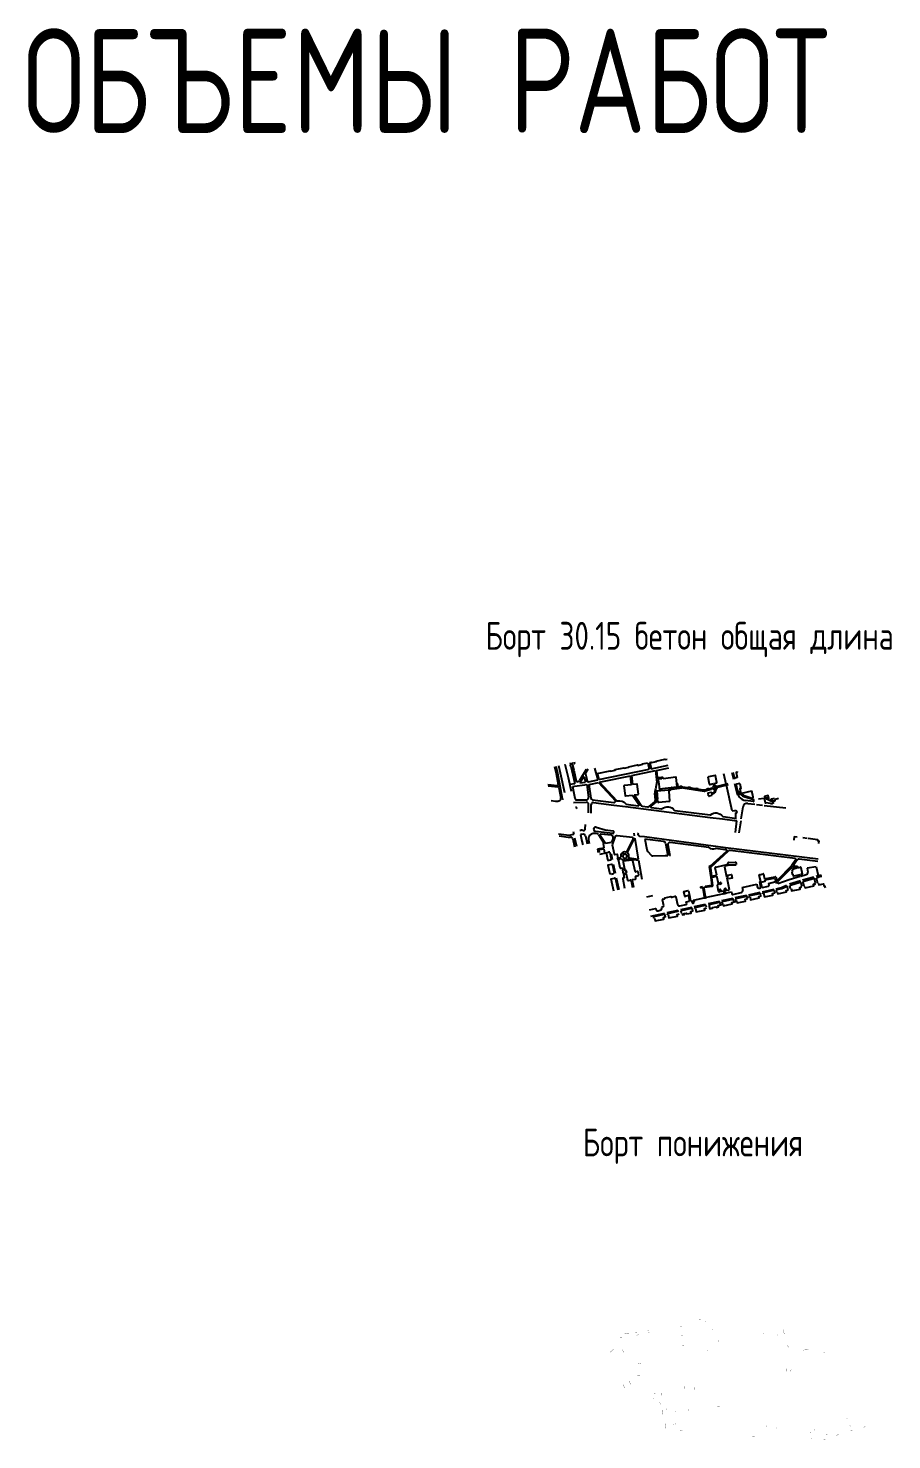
# Model space of a CAD drawing. Extents: x 8646 to 18206, y -17605 to -192.
# Drawn here: x 11982 to 13225, y -2222 to -192 of the extents above; entities that cross this region are included whole.
import ezdxf

# ---------------------------------------------------------------- set-up
doc = ezdxf.new("R2010")
doc.units = 0
doc.linetypes.add('DASHED', pattern=[0.75, 0.5, -0.25])
for name, color, linetype in [('ДВ_ГП_П_БОРТ_БР100_30_15', 140, 'CONTINUOUS'), ('ДВ_ГП_П_БОРТ_ПОНИЖЕННЫЙ', 211, 'DASHED'), ('ОБЪЕМЫ', 7, 'CONTINUOUS')]:
    doc.layers.add(name, color=color, linetype=linetype)
doc.styles.add('GOST-2_304_TYPE-B_SHRINK', font='GOST Common.ttf', dxfattribs={"width": 0.8})

msp = doc.modelspace()

# ---------------------------------------------------------------- linework, layer by layer
at = {"layer": 'ДВ_ГП_П_БОРТ_БР100_30_15', "flags": 128}
for points in [[(12739.838, -1253.447), (12742.02, -1263.658)], [(12741.788, -1253.002), (12743.989, -1263.304)], [(12754.569, -1250.115), (12754.563, -1250.088)], [(12762.329, -1248.316), (12763.034, -1251.407)], [(12763.471, -1253.322), (12764.892, -1259.551)], [(12764.766, -1247.76), (12767.355, -1259.109)], [(12767.872, -1247.051), (12768.372, -1249.314), (12769.265, -1249.117)]]:
    msp.add_lwpolyline(points, dxfattribs=at)
at = {"layer": 'ДВ_ГП_П_БОРТ_БР100_30_15'}
for points in [[(12745.689, -1252.112), (12748.033, -1262.578)], [(12754.574, -1250.114), (12759.524, -1269.48)], [(12785.108, -1257.932), (12775.645, -1274.007)], [(12787.629, -1257.592), (12784.907, -1262.216)], [(12797.294, -1256.288), (12802.127, -1272.753)], [(12801.034, -1263.703), (12820.052, -1259.708), (12820.181, -1260.316), (12827.251, -1258.815), (12827.127, -1258.222), (12839.707, -1255.579), (12839.826, -1256.145), (12846.886, -1254.739), (12846.751, -1254.099), (12859.385, -1251.445), (12859.506, -1252.017), (12866.543, -1250.555), (12866.42, -1249.968), (12874.072, -1248.36)], [(12803.593, -1272.449), (12876.133, -1257.381)], [(12874.072, -1248.36), (12876.133, -1257.381)], [(12876.73, -1247.803), (12879.113, -1247.301), (12879.233, -1247.871), (12886.335, -1246.398), (12886.212, -1245.81), (12898.736, -1243.18), (12898.858, -1243.765), (12901.693, -1243.169)], [(12876.73, -1247.802), (12878.774, -1256.832)], [(12878.774, -1256.832), (12903.409, -1251.715)], [(12886.393, -1259.327), (12904.2, -1255.636)], [(12742.02, -1263.658), (12745.102, -1279.598)], [(12743.989, -1263.304), (12750.998, -1299.549)], [(12748.034, -1262.578), (12754.276, -1291.125)], [(12759.524, -1269.48), (12763.809, -1289.079)], [(12761.601, -1278.981), (12769.107, -1278.028)], [(12764.892, -1259.551), (12769.107, -1278.028)], [(12767.355, -1259.109), (12770.95, -1274.868)], [(12772.051, -1275.637), (12773.438, -1275.461)], [(12780.856, -1269.097), (12776.124, -1277.136)], [(12776.124, -1277.136), (12784.33, -1276.093)], [(12782.689, -1269.368), (12784.33, -1276.093)], [(12784.578, -1264.448), (12787.325, -1275.713)], [(12787.325, -1275.713), (12788.757, -1275.531), (12802.127, -1272.753)], [(12789.398, -1279.331), (12792.141, -1278.913)], [(12789.398, -1279.331), (12791.957, -1299.012)], [(12792.141, -1278.913), (12801.359, -1276.998)], [(12801.034, -1263.703), (12803.6, -1272.447)], [(12801.359, -1276.998), (12803.014, -1276.655)], [(12803.014, -1276.655), (12827.501, -1302.978)], [(12804.731, -1276.298), (12806.468, -1275.937)], [(12804.731, -1276.298), (12829.488, -1302.911)], [(12806.468, -1275.937), (12808.755, -1275.462)], [(12808.755, -1275.462), (12849.225, -1267.055)], [(12850.683, -1279.887), (12849.225, -1267.055)], [(12851.192, -1266.647), (12884.92, -1259.641)], [(12852.669, -1279.65), (12851.192, -1266.647)], [(12858.315, -1278.889), (12852.669, -1279.65)], [(12860.473, -1293.304), (12858.878, -1279.328)], [(12884.92, -1259.641), (12887.019, -1276.537)], [(12886.208, -1282.858), (12886.981, -1278.274)], [(12886.393, -1259.329), (12887.632, -1269.308)], [(12894.868, -1269.418), (12893.788, -1269.552), (12888.748, -1270.177)], [(12889.118, -1273.154), (12889.771, -1278.413)], [(12889.771, -1278.413), (12890.999, -1288.304)], [(12894.362, -1271.496), (12894.034, -1271.537), (12889.987, -1272.039)], [(12896.108, -1271.28), (12895.969, -1270.173)], [(12914.304, -1269.025), (12896.108, -1271.28)], [(12916.452, -1282.297), (12914.862, -1269.46)], [(12916.74, -1278.924), (12916.045, -1279.01)], [(12916.452, -1282.297), (12916.045, -1279.01)], [(12917.697, -1282.582), (12917.297, -1279.359)], [(12962.61, -1278.949), (12960.914, -1269.241)], [(12970.945, -1266.552), (12961.299, -1268.666)], [(12963.212, -1279.351), (12968.365, -1278.201)], [(12968.365, -1278.201), (12968.936, -1280.653)], [(12969.537, -1277.945), (12973.008, -1277.192)], [(12969.537, -1277.945), (12970.062, -1280.196)], [(12973.393, -1276.609), (12971.543, -1266.946)], [(12989.116, -1278.743), (12974.019, -1282.553)], [(12986.925, -1279.296), (12983.586, -1264.355)], [(12994.94, -1262.403), (12997.282, -1271.749)], [(12996.422, -1262.148), (12997.784, -1267.581)], [(12996.422, -1262.148), (12997.784, -1267.581)], [(12998.269, -1269.517), (12998.321, -1269.725)], [(12998.269, -1269.517), (12998.321, -1269.725)], [(12998.933, -1278.333), (13002.189, -1291.325)], [(13002.846, -1269.622), (12999.535, -1270.452)], [(13002.602, -1261.086), (13002.764, -1261.829), (13001.229, -1262.162), (13002.846, -1269.622)], [(13006.331, -1278.164), (13001.755, -1279.311)], [(13006.331, -1278.164), (13007.873, -1285.225), (13006.435, -1285.52), (13007.489, -1290.653)], [(12730.244, -1279.681), (12744.041, -1280.785)], [(12730.687, -1281.723), (12744.989, -1282.867)], [(12745.891, -1283.674), (12748.9, -1299.237)], [(12765.447, -1282.525), (12768.7, -1282.111)], [(12765.447, -1282.525), (12769.115, -1299.297)], [(12768.7, -1282.111), (12783.474, -1280.234)], [(12783.474, -1280.234), (12786.432, -1279.783)], [(12786.432, -1279.783), (12788.806, -1298.044)], [(12839.732, -1281.669), (12841.375, -1295.529)], [(12850.683, -1279.887), (12840.17, -1281.113)], [(12841.93, -1295.967), (12852.188, -1294.772)], [(12852.188, -1294.772), (12861.119, -1308.521)], [(12854.405, -1294.513), (12860.035, -1293.857)], [(12854.405, -1294.513), (12864.152, -1309.519)], [(12885.019, -1302.014), (12884.13, -1292.257)], [(12884.447, -1289.194), (12885.613, -1285.377)], [(12886.4, -1300.643), (12885.624, -1292.121)], [(12885.881, -1289.632), (12885.971, -1289.34)], [(12886.847, -1288.635), (12904.525, -1287.227)], [(12888.441, -1300.997), (12887.312, -1288.598)], [(12890.693, -1285.84), (12916.015, -1282.855)], [(12904.525, -1287.227), (12907.967, -1284.8)], [(12904.642, -1288.98), (12907.748, -1286.79)], [(12905.613, -1303.517), (12904.642, -1288.98)], [(12908.384, -1283.866), (12908.371, -1283.756)], [(12909.065, -1286.27), (12922.944, -1284.347)], [(12918.821, -1283.404), (12919.833, -1283.264)], [(12920.191, -1282.205), (12923.162, -1281.793)], [(12920.259, -1282.7), (12920.191, -1282.205)], [(12923.231, -1282.288), (12923.162, -1281.793)], [(12923.795, -1282.715), (12923.808, -1282.713), (12931.984, -1283.936)], [(12924.655, -1284.356), (12955.181, -1288.921)], [(12932.626, -1283.02), (12932.552, -1283.515)], [(12932.626, -1283.02), (12935.593, -1283.464)], [(12935.593, -1283.464), (12935.519, -1283.959)], [(12935.94, -1284.527), (12942.863, -1285.562)], [(12943.505, -1284.647), (12943.431, -1285.142)], [(12943.505, -1284.647), (12946.472, -1285.091)], [(12946.472, -1285.091), (12946.398, -1285.585)], [(12946.819, -1286.154), (12955.086, -1287.39)], [(12956.337, -1287.313), (12958.626, -1286.673)], [(12956.432, -1288.843), (12965.214, -1286.391)], [(12958.839, -1285.576), (12961.728, -1284.769)], [(12958.973, -1286.057), (12958.839, -1285.576)], [(12961.577, -1295.933), (12960.717, -1292.027)], [(12961.098, -1291.431), (12965.005, -1290.571)], [(12961.863, -1285.25), (12961.728, -1284.769)], [(12966.079, -1295.454), (12962.173, -1296.314)], [(12962.479, -1285.597), (12966.844, -1284.378)], [(12967.41, -1285.777), (12965.214, -1286.391)], [(12965.601, -1290.952), (12965.786, -1291.796)], [(12966.262, -1293.958), (12966.46, -1294.859)], [(12966.907, -1293.304), (12966.643, -1293.363)], [(12989.467, -1280.202), (12974.142, -1284.07)], [(12995.429, -1317.361), (12987.252, -1280.761)], [(13001.028, -1280.524), (13002.724, -1287.29)], [(13003.81, -1288.942), (13006.695, -1291.151)], [(13003.913, -1292.033), (13005.233, -1297.299)], [(13004.702, -1291.514), (13010.143, -1295.679)], [(13009.332, -1291.916), (13009.585, -1293.065)], [(13009.334, -1291.916), (13023.767, -1288.738)], [(13009.954, -1293.646), (13011.054, -1294.488)], [(13012.431, -1296.872), (13026.388, -1301.307)], [(13012.885, -1295.443), (13024.407, -1299.103)], [(13025.689, -1297.946), (13023.767, -1288.738)], [(13041.677, -1299.601), (13033.524, -1300.511)], [(13041.677, -1299.601), (13042.291, -1299.533)], [(13041.677, -1299.601), (13042.026, -1301.358)], [(13047.472, -1300.032), (13042.18, -1297.696)], [(13048.163, -1299.469), (13047.337, -1295.624), (13042.274, -1296.75)], [(13055.594, -1305.256), (13042.806, -1299.612)], [(12735.199, -1302.526), (12741.261, -1303.605)], [(12767.342, -1305.233), (12785.663, -1304.934)], [(12772.094, -1301.655), (12785.88, -1301.43)], [(12788.553, -1320.133), (12788.712, -1307.973)], [(12792.546, -1320.652), (12792.708, -1308.266)], [(12794.546, -1301.601), (12825.302, -1305.583)], [(12796.093, -1305.33), (12825.29, -1309.111), (12842.178, -1311.235), (12893.767, -1317.987), (12912.017, -1320.242), (12963.676, -1326.963), (12981.425, -1329.188), (13002.314, -1331.888)], [(12843.049, -1307.819), (12860.15, -1310.057)], [(12866.278, -1310.859), (12873.474, -1311.801)], [(12883.906, -1304.628), (12875.738, -1311.168)], [(12888.604, -1302.788), (12878.636, -1310.769)], [(12879.131, -1312.542), (12893.783, -1314.459)], [(12888.441, -1300.997), (12888.021, -1301.333)], [(12888.799, -1304.933), (12888.604, -1302.788)], [(12905.156, -1304.048), (12889.339, -1305.386)], [(12912.875, -1316.824), (12963.674, -1323.433)], [(12995.429, -1317.361), (12999.422, -1317.138)], [(13008.597, -1329.109), (13011.125, -1311.825)], [(13025.575, -1303.883), (13014.895, -1302.561)], [(13017.775, -1306.736), (13028.04, -1307.965)], [(13026.677, -1302.686), (13026.388, -1301.307)], [(13030.5, -1308.259), (13039.258, -1309.308)], [(13041.639, -1309.593), (13072.528, -1313.292)], [(13042.026, -1301.358), (13042.816, -1305.327)], [(13050.643, -1306.987), (13043.674, -1306.124)], [(13056.568, -1304.046), (13051.431, -1301.779)], [(13055.934, -1299.925), (13051.532, -1300.832)], [(13062.341, -1299.866), (13057.38, -1300.986)], [(12784.051, -1343.232), (12784.621, -1336.976)], [(12982.308, -1325.773), (13001.744, -1328.285)], [(13001.62, -1320.357), (13000.094, -1320.382)], [(13000.094, -1320.382), (13000.218, -1328.088)], [(13000.333, -1348.63), (13002.314, -1331.888)], [(13005.643, -1349.309), (13008.163, -1332.079)], [(12745.618, -1350.564), (12760.857, -1352.484), (12767.635, -1351.245)], [(12746.288, -1353.653), (12759.34, -1355.505), (12762.973, -1355.385)], [(12766.001, -1357.734), (12768.514, -1369.068)], [(12766.767, -1347.331), (12767.635, -1351.246)], [(12768.705, -1356.073), (12771.445, -1368.429)], [(12777.973, -1345.801), (12776.356, -1345.716)], [(12781.351, -1351.125), (12777.413, -1351.266)], [(12777.413, -1351.266), (12779.315, -1361.247), (12780.42, -1366.471)], [(12780.905, -1345.956), (12779.938, -1345.905)], [(12784.392, -1353.495), (12786.869, -1365.064)], [(12788.764, -1359.586), (12789.8, -1364.424)], [(12796.078, -1343.602), (12796.058, -1343.871)], [(12800.979, -1350.348), (12797.465, -1349.96)], [(12823.8, -1349.849), (12798.72, -1347.08)], [(12799.921, -1340.952), (12812.457, -1344.663), (12824.22, -1346.311)], [(12803.159, -1351.685), (12811.456, -1364.347)], [(12805.48, -1352.491), (12813.078, -1364.085)], [(12821.584, -1352.622), (12806.427, -1350.949)], [(12824.072, -1356.635), (12821.864, -1362.668)], [(12826.626, -1355.477), (12822.682, -1366.25)], [(12825.075, -1347.411), (12824.904, -1348.964)], [(12852.039, -1355.984), (12829.772, -1353.526)], [(12852.819, -1357.435), (12843.175, -1376.212)], [(12854.652, -1357.15), (12844.566, -1376.788)], [(12853.875, -1349.62), (12854.53, -1353.238)], [(12855.256, -1357.368), (12860.339, -1386.794)], [(12869.255, -1355.051), (12862.504, -1354.158)], [(13119.076, -1387.189), (12985.789, -1370.459), (12869.255, -1355.051)], [(12896.821, -1361.721), (12869.851, -1358.155)], [(12869.851, -1358.155), (12872.685, -1372.932)], [(13084.735, -1354.233), (13084.037, -1359.423)], [(13084.735, -1354.233), (13088.802, -1354.77)], [(13097.016, -1355.855), (13103.357, -1356.693)], [(13105.037, -1356.915), (13118.135, -1358.646), (13118.05, -1359.316)], [(13118.911, -1360.434), (13120.686, -1360.669)], [(12801.823, -1372.105), (12810.701, -1370.724)], [(12801.823, -1372.105), (12802.811, -1377.492)], [(12803.411, -1374.112), (12803.986, -1377.246)], [(12803.888, -1377.264), (12803.986, -1377.246)], [(12804.241, -1372.943), (12810.886, -1371.91)], [(12805.091, -1379.707), (12814.016, -1377.819)], [(12809.752, -1364.622), (12811.456, -1364.347)], [(12809.752, -1364.622), (12810.701, -1370.724)], [(12810.886, -1371.91), (12811.9, -1378.267), (12817.644, -1377.041)], [(12813.078, -1364.085), (12821.864, -1362.668)], [(12814.016, -1377.819), (12816.448, -1389)], [(12819.194, -1377.119), (12821.301, -1386.935)], [(12821.206, -1379.345), (12822.978, -1387.598)], [(12822.682, -1366.25), (12825.579, -1379.479)], [(12826.765, -1380.243), (12829.882, -1379.577), (12831.115, -1385.417)], [(12874.039, -1375.726), (12878.922, -1381.374)], [(12899.378, -1364.156), (12902.627, -1381.934)], [(12902.852, -1366.474), (12905.67, -1381.896)], [(12961.763, -1370.308), (12906.196, -1362.961)], [(12963.7, -1397.264), (12987.834, -1375.404)], [(12964.533, -1398.534), (12990.39, -1375.113)], [(12987.287, -1373.67), (12985.406, -1373.434), (12971.422, -1371.585)], [(13086.206, -1386.087), (12992.777, -1374.359)], [(13120.205, -1364.315), (13120.686, -1360.669)], [(12816.448, -1389), (12820.534, -1388.123)], [(12821.933, -1394.642), (12816.729, -1395.759), (12819.337, -1407.899)], [(12823.121, -1395.41), (12825.517, -1406.572)], [(12824.353, -1394.003), (12827.193, -1407.235)], [(12829.441, -1385.798), (12834.293, -1384.694)], [(12829.757, -1387.264), (12835.281, -1386.008)], [(12831.425, -1386.885), (12833.998, -1399.069)], [(12835.128, -1399.851), (12836.952, -1399.571), (12838.674, -1407.411)], [(12838.478, -1391.097), (12841.19, -1403.226)], [(12841.881, -1389.574), (12839.333, -1389.886)], [(12841.881, -1389.574), (12841.86, -1389.455)], [(12843.057, -1389.43), (12843.004, -1389.134)], [(12851.321, -1388.419), (12843.057, -1389.43)], [(12846.164, -1386.489), (12860.607, -1388.341)], [(12847.687, -1385.171), (12860.339, -1386.794)], [(12855.826, -1404.467), (12852.419, -1389.194)], [(12860.607, -1388.341), (12865.322, -1415.582)], [(12881.272, -1382.411), (12899.109, -1381.934), (12902.627, -1381.934)], [(12905.67, -1381.896), (12905.983, -1381.849)], [(12962.447, -1397.427), (12964.51, -1413.533)], [(12963.7, -1397.264), (12962.448, -1397.428)], [(12964.212, -1399.402), (12965.681, -1410.887)], [(12973.279, -1410.041), (12970.993, -1399.69)], [(12971.755, -1398.498), (12984.127, -1395.773)], [(12984.127, -1395.773), (12988.4, -1394.832)], [(12984.546, -1397.909), (12987.376, -1412.367)], [(12985.312, -1396.741), (12989.642, -1395.787)], [(12989.185, -1393.839), (12989.166, -1392.681)], [(12990.139, -1391.665), (13000.104, -1391.404)], [(13000.153, -1395.481), (12990.826, -1395.648)], [(13001.13, -1392.402), (13001.135, -1394.479)], [(13081.859, -1398.662), (13060.913, -1419.388)], [(13080.452, -1397.241), (13060.945, -1416.544)], [(13086.915, -1387.631), (13080.974, -1396.605)], [(13082.343, -1401.142), (13088.472, -1399.679)], [(13083.046, -1398.017), (13087.546, -1398.546)], [(13088.992, -1388.118), (13084.307, -1395.194)], [(13088.413, -1399.357), (13088.472, -1399.679)], [(13089.933, -1399.33), (13093.537, -1398.47)], [(13118.927, -1390.194), (13091.867, -1386.797)], [(13094.141, -1398.848), (13096.216, -1408.207)], [(13116.472, -1398.226), (13103.374, -1400.143)], [(13103.374, -1400.143), (13104.215, -1405.891)], [(13116.472, -1398.226), (13119.212, -1410.488)], [(12819.337, -1407.899), (12821.633, -1407.406)], [(12821.001, -1415.512), (12826.174, -1414.401)], [(12821.002, -1415.512), (12824.692, -1432.341)], [(12821.633, -1407.406), (12821.843, -1408.384)], [(12821.843, -1408.384), (12824.749, -1407.76)], [(12827.362, -1415.169), (12830.749, -1430.945)], [(12828.619, -1413.876), (12832.21, -1430.608)], [(12837.89, -1415.205), (12840.594, -1428.675)], [(12838.932, -1408.583), (12840.057, -1413.702), (12838.642, -1414.035)], [(12838.674, -1407.411), (12843.184, -1406.492)], [(12838.932, -1408.583), (12842.23, -1407.911)], [(12841.793, -1403.604), (12842.453, -1403.447)], [(12842.816, -1408.284), (12844.924, -1417.042)], [(12843.054, -1403.813), (12843.57, -1405.881)], [(12846.103, -1417.787), (12848.893, -1417.197)], [(12850.075, -1417.957), (12852.217, -1427.542)], [(12851.548, -1417.67), (12853.677, -1427.199)], [(12852.317, -1416.473), (12856.054, -1415.684)], [(12856.823, -1414.483), (12856.384, -1412.56)], [(12858.908, -1404.793), (12857.026, -1405.224)], [(12857.154, -1411.359), (12860.243, -1410.713)], [(12861.013, -1409.511), (12860.106, -1405.545)], [(12964.46, -1413.168), (12964.51, -1413.533), (12966.007, -1424.559)], [(12967.562, -1424.856), (12966.067, -1413.847)], [(12966.266, -1411.315), (12973.279, -1410.041)], [(12966.879, -1412.728), (12973.602, -1411.506)], [(12975.951, -1422.143), (12973.602, -1411.506)], [(12977.697, -1422.414), (12977.509, -1421.432)], [(12977.907, -1420.847), (12978.889, -1420.659)], [(12979.474, -1421.057), (12979.661, -1422.039)], [(12987.376, -1412.367), (12988.349, -1412.186)], [(12987.664, -1413.839), (12988.657, -1413.655)], [(12987.664, -1413.839), (12990.92, -1430.476)], [(12988.925, -1409.872), (12994.462, -1408.865), (12995.53, -1414.401), (12990.003, -1415.375)], [(12988.925, -1409.872), (12989.148, -1411.011)], [(12989.821, -1414.446), (12990.003, -1415.375)], [(13036.456, -1419.043), (13034.331, -1409.967)], [(13034.711, -1409.364), (13039.998, -1408.207)], [(13036.917, -1428.309), (13035.12, -1419.838)], [(13036.456, -1419.043), (13035.505, -1419.245)], [(13042.489, -1418.963), (13036.765, -1420.366)], [(13038.378, -1427.97), (13036.765, -1420.366)], [(13040.592, -1408.583), (13042.167, -1415.384)], [(13042.167, -1415.384), (13057.168, -1412.436)], [(13042.505, -1416.846), (13055.656, -1414.262)], [(13042.505, -1416.846), (13042.857, -1418.365)], [(13047.641, -1421.808), (13058.226, -1419.358)], [(13056.8, -1414.936), (13058.226, -1419.358)], [(13058.226, -1419.358), (13058.902, -1421.924)], [(13058.313, -1413.11), (13059.289, -1416.14)], [(13060.665, -1420.406), (13061.251, -1422.225)], [(13061.251, -1422.225), (13077.251, -1416.308), (13093.414, -1411.686)], [(13077.747, -1422.398), (13093.659, -1417.828)], [(13079.369, -1424.221), (13093.312, -1420.216)], [(13082.785, -1408.896), (13082.331, -1408.992), (13081.656, -1405.615), (13082.165, -1405.513)], [(13082.559, -1404.932), (13081.967, -1401.718)], [(13083.77, -1411.294), (13083.379, -1409.29)], [(13092.804, -1409.566), (13084.383, -1411.683)], [(13093.414, -1411.686), (13092.804, -1409.566)], [(13095.85, -1408.8), (13093.968, -1409.273)], [(13094.567, -1411.354), (13093.968, -1409.273)], [(13094.375, -1411.411), (13102.071, -1409.209)], [(13095.615, -1425.926), (13094.566, -1420.97)], [(13096.81, -1416.922), (13112.962, -1412.283)], [(13099.135, -1426.404), (13097.678, -1419.942)], [(13098.377, -1418.761), (13112.609, -1414.674)], [(13100.111, -1426.189), (13100.578, -1428.312), (13112.949, -1425.59), (13112.421, -1423.19), (13114.639, -1422.719), (13114.314, -1421.238)], [(13115.29, -1421.024), (13113.854, -1415.388)], [(13115.29, -1421.024), (13114.314, -1421.238)], [(13116.11, -1411.379), (13119.212, -1410.488)], [(13118.729, -1421.888), (13116.98, -1414.407)], [(13117.678, -1413.218), (13121.674, -1412.07)], [(13119.212, -1410.488), (13124.166, -1409.579)], [(13121.674, -1412.07), (13124.69, -1411.517)], [(12872.852, -1441.301), (12881.18, -1439.462)], [(12898.693, -1442.785), (12898.692, -1442.784), (12907.192, -1440.809), (12907.193, -1440.812)], [(12908.393, -1441.557), (12913.182, -1440.444)], [(12914.385, -1441.203), (12916.768, -1452.048)], [(12927.112, -1440.246), (12925.821, -1434.094)], [(12926.202, -1433.504), (12931.794, -1432.259)], [(12932.403, -1439.447), (12927.723, -1440.628)], [(12932.391, -1432.636), (12933.858, -1439.08)], [(12932.404, -1439.447), (12934.154, -1447.193)], [(12933.858, -1439.08), (12935.617, -1446.862)], [(12949.789, -1426.649), (12952.766, -1426.266)], [(12949.789, -1426.649), (12950.019, -1428.14)], [(12950.019, -1428.14), (12952.024, -1427.876)], [(12953.143, -1428.715), (12955.475, -1443.854)], [(12954.638, -1428.57), (12956.953, -1443.595)], [(12955.499, -1427.426), (12966.698, -1425.982)], [(12956.528, -1425.781), (12966.007, -1424.559)], [(12956.738, -1442.203), (12983.724, -1436.249)], [(12975.903, -1433.278), (12974.276, -1424.525)], [(12975.057, -1423.362), (12975.177, -1423.338)], [(12977.069, -1432.523), (12976.882, -1431.541)], [(12983.002, -1432.975), (12977.069, -1434.078)], [(12977.279, -1430.956), (12978.261, -1430.769)], [(12978.636, -1432.733), (12977.654, -1432.921)], [(12979.264, -1422.624), (12978.282, -1422.811)], [(12978.846, -1431.166), (12979.034, -1432.149)], [(12990.122, -1431.651), (12983.002, -1432.975)], [(12983.002, -1432.975), (12984.037, -1437.664)], [(12984.549, -1430.943), (12984.362, -1429.961)], [(12984.478, -1432.701), (12985.502, -1437.342)], [(12984.759, -1429.376), (12985.741, -1429.189)], [(12986.116, -1431.153), (12985.134, -1431.341)], [(12985.189, -1435.925), (12994.435, -1433.885)], [(12986.326, -1429.586), (12986.514, -1430.569)], [(12994.435, -1433.885), (12995.129, -1436.964)], [(12996.325, -1437.72), (13008.494, -1434.976)], [(12999.987, -1442.327), (13016.739, -1438.655)], [(13001.285, -1443.578), (13016.056, -1440.341)], [(13009.961, -1427.742), (13030.725, -1423.18)], [(13009.961, -1427.742), (13010.765, -1431.407)], [(13017.796, -1443.607), (13017.247, -1441.103)], [(13019.384, -1438.076), (13035.756, -1434.487)], [(13020.224, -1441.911), (13019.919, -1440.518)], [(13020.218, -1441.884), (13021.195, -1441.669)], [(13020.681, -1439.327), (13035.098, -1436.167)], [(13021.195, -1441.669), (13022.056, -1445.586), (13034.488, -1442.851), (13033.986, -1440.569), (13036.935, -1439.921)], [(13030.725, -1423.18), (13031.441, -1426.441)], [(13035.015, -1428.727), (13036.917, -1428.309)], [(13036.897, -1439.745), (13036.289, -1436.933)], [(13038.382, -1427.988), (13047.531, -1425.978)], [(13038.996, -1433.777), (13055.678, -1430.12)], [(13039.623, -1436.636), (13039.531, -1436.219)], [(13039.623, -1436.636), (13040.595, -1436.4)], [(13040.294, -1435.028), (13055.022, -1431.8)], [(13040.595, -1436.4), (13041.775, -1441.248), (13054.038, -1438.55), (13053.544, -1436.306), (13056.873, -1435.573)], [(13047.641, -1421.808), (13048.294, -1424.787)], [(13056.873, -1435.573), (13056.213, -1432.562)], [(13058.608, -1429.478), (13066.21, -1427.812), (13073.704, -1424.228)], [(13059.803, -1434.929), (13059.143, -1431.92)], [(13059.803, -1434.929), (13060.808, -1434.708), (13061.302, -1436.952), (13073.729, -1434.218), (13073.208, -1431.849), (13076.082, -1431.217)], [(13059.906, -1430.729), (13066.701, -1429.24)], [(13066.701, -1429.24), (13073.732, -1426.361)], [(13076.082, -1431.217), (13075.084, -1427.053)], [(13079.522, -1429.907), (13078.663, -1425.368)], [(13079.522, -1429.907), (13080.512, -1429.761)], [(13080.512, -1429.761), (13080.732, -1431.254), (13081.031, -1432.612), (13093.275, -1429.918), (13092.753, -1427.543), (13094.845, -1427.083), (13094.638, -1426.141)], [(13095.615, -1425.926), (13094.638, -1426.141)], [(13099.135, -1426.404), (13100.111, -1426.189)], [(13118.75, -1421.883), (13119.727, -1421.668)], [(13119.727, -1421.668), (13120.237, -1423.987), (13126.891, -1422.522), (13127.551, -1425.521), (13128.423, -1425.329), (13129.062, -1428.228)], [(12876.599, -1459.812), (12885.298, -1458.034), (12885.443, -1458.803)], [(12889.015, -1461.181), (12891.925, -1460.562)], [(12896.228, -1455.333), (12893.978, -1455.826)], [(12893.978, -1455.826), (12894.232, -1456.985)], [(12896.994, -1454.156), (12895.252, -1445.609)], [(12896.005, -1444.435), (12897.945, -1443.984)], [(12901.699, -1463.871), (12917.959, -1460.307)], [(12902.997, -1465.122), (12917.304, -1461.986)], [(12920.326, -1454.337), (12929.223, -1452.434)], [(12921.33, -1459.568), (12937.657, -1455.989)], [(12922.439, -1464.804), (12921.828, -1462.018)], [(12922.591, -1460.827), (12937.001, -1457.668)], [(12923.416, -1464.589), (12923.982, -1467.161), (12926.736, -1466.555), (12926.478, -1465.367), (12929.626, -1464.683), (12929.886, -1465.862), (12936.324, -1464.446), (12935.802, -1462.075), (12938.844, -1461.406)], [(12929.994, -1451.262), (12929.401, -1448.267), (12934.154, -1447.193)], [(12935.617, -1446.862), (12937.11, -1446.525)], [(12937.11, -1446.525), (12937.751, -1449.521)], [(12938.891, -1461.622), (12938.192, -1458.431)], [(12938.938, -1450.29), (12939.868, -1450.091)], [(12939.994, -1445.898), (12955.271, -1442.527)], [(12939.994, -1445.898), (12940.637, -1448.904)], [(12940.952, -1455.267), (12957.234, -1451.698)], [(12941.56, -1458.043), (12941.487, -1457.709)], [(12941.56, -1458.043), (12942.537, -1457.83)], [(12942.25, -1456.518), (12956.669, -1453.358)], [(12942.537, -1457.83), (12943.629, -1462.839), (12955.972, -1460.124), (12955.448, -1457.741), (12958.506, -1457.068)], [(12958.331, -1456.272), (12957.86, -1454.12)], [(12961.566, -1450.749), (12977.484, -1447.26)], [(12962.099, -1453.18), (12963.213, -1458.531), (12967.246, -1457.643), (12966.978, -1456.423), (12972.445, -1455.402), (12972.675, -1456.449), (12975.627, -1455.8), (12975.129, -1453.533), (12982.282, -1451.895), (12982.794, -1454.223), (12995.254, -1451.482), (12994.739, -1449.139), (13002.001, -1447.541), (13002.517, -1449.884), (13014.786, -1447.185), (13014.174, -1444.404)], [(12962.864, -1452), (12976.853, -1448.933)], [(12978.705, -1452.714), (12978.044, -1449.696)], [(12980.439, -1446.612), (12997.057, -1442.969)], [(12981.636, -1452.072), (12980.974, -1449.054)], [(12981.737, -1447.863), (12996.401, -1444.649)], [(12998.243, -1448.38), (12997.592, -1445.411)], [(13001.173, -1447.738), (13000.522, -1444.769)], [(13014.174, -1444.404), (13017.796, -1443.607)], [(12878.453, -1468.966), (12898.351, -1464.604)], [(12882.797, -1472.021), (12882.494, -1470.64)], [(12882.797, -1472.021), (12883.773, -1471.807)], [(12883.256, -1469.449), (12897.718, -1466.279)], [(12883.773, -1471.807), (12884.706, -1475.802), (12897.055, -1473.085), (12896.527, -1470.688), (12898.585, -1470.235), (12898.409, -1469.435), (12899.386, -1469.22)], [(12899.6, -1470.197), (12898.909, -1467.042)], [(12902.383, -1466.992), (12902.234, -1466.313)], [(12902.383, -1466.992), (12903.36, -1466.777)], [(12903.36, -1466.777), (12904.392, -1471.471), (12916.677, -1468.768), (12916.158, -1466.41), (12919.227, -1465.735)], [(12922.439, -1464.804), (12923.416, -1464.589)]]:
    msp.add_lwpolyline(points, dxfattribs=at)
for points in [[(12970.584, -1287.967, -0.33490262), (12966.343, -1292.184, -0.35881798)], [(12971.834, -1287.222, -0.35881798), (12966.891, -1293.308)], [(12968.607, -1281.645, 0.18690808), (12967.567, -1283.546)], [(12968.39, -1286.038, 0.13887039), (12969.82, -1286.848, 0.22194925)], [(12970.912, -1280.961, -0.20724377), (12972.966, -1282.172)], [(12973.425, -1284.764, -0.17203029), (12972.261, -1286.396)], [(12741.261, -1303.605, 0.16060078), (12747.413, -1302.429, 0.16060078)], [(12826.054, -1305.373, -0.0327058), (12827.286, -1304.515)], [(12830.46, -1303.201, -0.30024946), (12842.381, -1307.43)], [(12894.529, -1314.255, -0.41580259), (12912.214, -1316.445)], [(13002.455, -1319.245, 0.34418789), (12999.422, -1317.138)], [(13050.643, -1306.987, 0.23637547), (13055.594, -1305.256, 0.19568472)], [(13056.568, -1304.046, 0.06718351), (13057.181, -1302.563)], [(12964.445, -1323.208, -0.43554907), (12981.625, -1325.366, -0.43554907)], [(12854.652, -1357.15, -0.54387236), (12855.256, -1357.368)], [(12819.194, -1377.119, 0.131605), (12817.644, -1377.041)], [(12842.1, -1376.737, 0.51848904), (12835.059, -1383.564)], [(12841.544, -1379.685, 0.69448731), (12838.636, -1384.497, 0.51848904)], [(12840.939, -1385.633, 0.91803997), (12841.544, -1379.685, 0.54829119)], [(12846.838, -1383.959, 0.28247832), (12844.817, -1378.015)], [(12961.763, -1370.308, 0.26548536), (12971.422, -1371.585)], [(12836.286, -1386.362, 0.22476078), (12840.891, -1388.632)], [(12838.636, -1384.497, 0.22476078), (12840.939, -1385.633, 0.22476078)], [(12843.559, -1388.054, 0.09094415), (12845.315, -1386.788, 0.09094415)], [(13085.024, -1396.739), (13088.82, -1397.185, -0.32883534), (13089.686, -1397.997), (13089.933, -1399.33)]]:
    msp.add_lwpolyline(points, format="xyb", dxfattribs=at)
msp.add_circle((12970.541, -1283.938), 1, dxfattribs=at)
for centre, radius, start, end in [((12763.435, -1252.323), 1, 113.676931, 272.025087), ((12771.925, -1274.645), 1, 192.851009, 277.24147), ((12773.06, -1272.485), 3, 277.24147, 329.515601), ((12781.718, -1269.605), 1, 13.704095, 149.515601), ((12787.492, -1263.738), 3, 149.515601, 193.704095), ((12858.381, -1279.385), 0.5, 6.511492, 97.671467), ((12881.064, -1277.276), 6, 350.426566, 7.079917), ((12888.625, -1269.184), 1, 187.079917, 277.064866), ((12890.11, -1273.031), 1, 97.064866, 187.079917), ((12894.991, -1270.411), 1, 7.175743, 97.064866), ((12914.366, -1269.521), 0.5, 7.063644, 97.064866), ((12916.801, -1279.42), 0.5, 7.063644, 97.063644), ((12961.406, -1269.155), 0.5, 102.363047, 189.911692), ((12963.103, -1278.863), 0.5, 189.911692, 282.578464), ((12971.052, -1267.04), 0.5, 10.838013, 102.363047), ((12972.902, -1276.703), 0.5, 282.246226, 10.838013), ((12997.963, -1268.565), 1, 287.847596, 100.29573), ((12999.291, -1269.482), 1, 194.071663, 284.071663), ((13001.998, -1280.281), 1, 104.071663, 194.071663), ((12744.121, -1279.788), 1, 265.427851, 10.94458), ((12744.909, -1283.864), 1, 10.94458, 85.427851), ((12745.955, -1299.807), 3, 299.071294, 10.94458), ((12751.979, -1299.359), 1, 190.94458, 328.969838), ((12772.045, -1298.656), 3, 192.334221, 270.935358), ((12785.831, -1298.431), 3, 270.935358, 7.406768), ((12794.932, -1298.626), 3, 187.406768, 262.622675), ((12840.228, -1281.61), 0.5, 96.653138, 186.761666), ((12841.872, -1295.47), 0.5, 186.761666, 276.646298), ((12859.977, -1293.361), 0.5, 276.646298, 6.511492), ((12892.097, -1291.532), 8, 163.006276, 185.204238), ((12892.097, -1291.532), 6.5, 163.006276, 185.204238), ((12866.486, -1279.531), 20, 343.006276, 350.426566), ((12886.927, -1289.632), 1, 94.55448, 163.006276), ((12909.477, -1289.242), 3, 97.888625, 125.184888), ((12907.391, -1283.983), 1, 305.184888, 6.723482), ((12915.956, -1282.358), 0.5, 276.723482, 7.063644), ((12918.684, -1282.413), 1, 187.063644, 277.888625), ((12919.764, -1282.769), 0.5, 277.888625, 7.888625), ((12923.767, -1290.29), 6, 81.495376, 97.888625), ((12923.726, -1282.22), 0.5, 187.888625, 277.888625), ((12932.058, -1283.441), 0.5, 261.495376, 351.495376), ((12936.014, -1284.033), 0.5, 171.495376, 261.495376), ((12942.937, -1285.068), 0.5, 261.495376, 351.495376), ((12946.893, -1285.659), 0.5, 171.495376, 261.495376), ((12955.53, -1284.423), 3, 261.495376, 285.604455), ((12955.625, -1285.954), 3, 261.495376, 285.604455), ((12958.492, -1286.192), 0.5, 285.604455, 15.604455), ((12961.206, -1291.919), 0.5, 102.408008, 192.408008), ((12962.065, -1295.826), 0.5, 192.408008, 282.408008), ((12962.344, -1285.116), 0.5, 195.604455, 285.604455), ((12965.112, -1291.06), 0.5, 12.408008, 102.408008), ((12966.275, -1291.689), 0.5, 192.408009, 277.80586), ((12965.972, -1294.966), 0.5, 282.408008, 12.408008), ((12966.75, -1293.851), 0.5, 102.408008, 192.408008), ((12966.575, -1283.415), 1, 285.604455, 352.482761), ((12967.679, -1286.741), 1, 44.656942, 105.604455), ((12967.963, -1280.88), 1, 310.135198, 13.126745), ((12969.561, -1287.845), 1.03, 353.197878, 75.487122), ((12971.036, -1279.969), 1, 193.126741, 262.891341), ((12972.834, -1287.216), 1, 124.980169, 180.38984), ((12973.775, -1281.584), 1, 216.05756, 284.163822), ((12974.386, -1285.039), 1, 104.163822, 164.023886), ((13016.738, -1287.674), 15, 194.071663, 206.992629), ((13005.634, -1286.56), 3, 194.071663, 232.561855), ((13004.398, -1291.911), 0.5, 52.561855, 194.071663), ((13016.738, -1287.674), 15, 219.913596, 262.942147), ((13006.999, -1290.754), 0.5, 232.561855, 11.599316), ((13010.562, -1292.852), 1, 192.318124, 232.561855), ((13014.702, -1289.724), 7.5, 232.561855, 252.373434), ((13014.702, -1289.724), 6, 232.561855, 252.373434), ((13024.71, -1298.15), 1, 252.373434, 11.786774), ((13042.382, -1297.238), 0.5, 102.534931, 246.184294), ((13042.402, -1300.527), 1, 66.184294, 96.36508), ((13047.674, -1299.574), 0.5, 246.184294, 12.120046), ((12770.68, -1313.486), 1, 310.070331, 126.249904), ((12785.712, -1307.934), 3, 359.251112, 90.935358), ((12795.708, -1308.305), 3, 82.622675, 179.251112), ((12825.431, -1304.591), 1, 262.622675, 308.593187), ((12826.769, -1303.659), 1, 301.1005, 42.930814), ((12830.22, -1302.23), 1, 222.930814, 283.890237), ((12843.179, -1306.828), 1, 217.041173, 262.543997), ((12860.28, -1309.066), 1, 262.543997, 33.004815), ((12866.668, -1307.885), 3, 213.004815, 262.543997), ((12873.863, -1308.826), 3, 262.543997, 308.684907), ((12879.261, -1311.55), 1, 128.684907, 262.543997), ((12882.031, -1302.286), 3, 308.684907, 5.204238), ((12887.396, -1300.552), 1, 185.204238, 308.684907), ((12889.297, -1304.888), 0.5, 185.204238, 274.834474), ((12893.912, -1313.467), 1, 262.543997, 308.093552), ((12905.114, -1303.55), 0.5, 274.834474, 3.82011), ((12913.004, -1315.832), 1, 217.78349, 262.5877), ((13001.571, -1319.451), 0.908, 268.773804, 24.913708), ((13017.062, -1312.693), 6, 83.172208, 171.679386), ((13025.698, -1302.891), 1, 262.942147, 11.826612), ((13043.797, -1305.131), 1, 191.255575, 262.942147), ((13051.633, -1301.322), 0.5, 101.644284, 246.184294), ((13051.38, -1301.032), 6, 345.218193, 0.969025), ((12963.803, -1322.441), 1, 262.5877, 309.913205), ((12982.436, -1324.781), 1, 215.772351, 262.63507), ((12763.072, -1358.383), 3, 12.500659, 91.890844), ((12778.946, -1346.032), 1, 7.273034, 166.672623), ((12781.064, -1342.96), 3, 266.972829, 354.798846), ((12781.459, -1354.123), 3, 12.084281, 92.050343), ((12796.587, -1357.911), 8, 83.700555, 192.084281), ((12799.049, -1344.098), 3, 175.665173, 263.700555), ((12799.07, -1343.829), 3, 73.512785, 175.665173), ((12800.65, -1353.33), 3, 33.238191, 83.700555), ((12806.317, -1351.943), 1, 83.700555, 213.238191), ((12821.255, -1355.604), 3, 339.893432, 83.700555), ((12823.91, -1348.855), 1, 263.700555, 353.700555), ((12824.081, -1347.301), 1, 353.700555, 82.022957), ((12829.443, -1356.508), 3, 83.700555, 159.893432), ((12851.93, -1356.978), 1, 332.814354, 83.700555), ((12862.898, -1351.184), 3, 143.665006, 262.468061), ((13119.042, -1359.443), 1, 172.728056, 262.480635), ((12804.395, -1373.931), 1, 98.839238, 190.392802), ((12826.556, -1379.265), 1, 192.352156, 282.049117), ((12842.286, -1375.755), 1, 259.30386, 332.814354), ((12845.455, -1377.245), 1, 152.814354, 230.330747), ((12878.578, -1371.802), 6, 190.858711, 220.84617), ((12896.427, -1364.696), 3, 10.354994, 82.468061), ((12905.803, -1365.935), 3, 82.468061, 190.354994), ((12987.163, -1374.662), 1, 312.170201, 82.845489), ((12992.404, -1377.336), 3, 82.845489, 132.170201), ((12820.324, -1387.145), 1, 282.115277, 12.115277), ((12822.143, -1395.62), 1, 12.115277, 102.115277), ((12834.976, -1398.863), 1, 191.922461, 278.74059), ((12834.071, -1383.719), 1, 282.813513, 8.926777), ((12835.502, -1386.983), 1, 38.421768, 102.813513), ((12839.454, -1390.879), 1, 96.974027, 192.604033), ((12840.875, -1389.632), 1, 10.220195, 89.089595), ((12843.988, -1388.957), 1, 115.390148, 190.220195), ((12846.037, -1387.48), 1, 82.692384, 136.174126), ((12847.814, -1384.18), 1, 167.236522, 262.692384), ((12851.443, -1389.412), 1, 12.577894, 96.974027), ((12881.192, -1379.412), 3, 220.84617, 271.530149), ((12965.204, -1399.275), 1, 132.170201, 187.286117), ((12971.97, -1399.474), 1, 102.419699, 192.451275), ((12985.527, -1397.717), 1, 102.419699, 191.075445), ((12988.185, -1393.855), 1, 282.419699, 0.944041), ((12990.166, -1392.664), 1, 91.496869, 180.944041), ((12990.932, -1401.647), 6, 91.01999, 102.419699), ((13000.13, -1392.404), 1, 0.139484, 91.496869), ((13000.135, -1394.482), 1, 271.01999, 0.139484), ((13077.639, -1394.397), 4, 314.697388, 326.495131), ((13077.639, -1394.397), 6, 314.697388, 319.612597), ((13082.459, -1401.628), 0.5, 103.42437, 190.42718), ((13082.943, -1399.136), 1.123, 84.728059, 130.7807), ((13085.141, -1395.746), 1, 146.495131, 263.296716), ((13086.082, -1387.079), 1, 326.495131, 82.845489), ((13087.429, -1399.539), 1, 10.485947, 83.296716), ((13091.493, -1389.774), 3, 82.845489, 146.495131), ((13093.653, -1398.956), 0.5, 12.49944, 103.42437), ((12824.539, -1406.782), 1, 282.115277, 12.115277), ((12826.384, -1415.379), 1, 12.115277, 102.115277), ((12838.871, -1415.008), 1, 103.225223, 191.349788), ((12841.678, -1403.117), 0.5, 192.604033, 283.307039), ((12842.33, -1408.401), 0.5, 13.532439, 101.517429), ((12842.569, -1403.934), 0.5, 14.008961, 103.307039), ((12843.085, -1406.002), 0.5, 281.517429, 14.008961), ((12845.896, -1416.808), 1, 193.532439, 281.932751), ((12849.1, -1418.175), 1, 12.595495, 101.932751), ((12852.524, -1417.452), 1, 101.932751, 192.595495), ((12856.802, -1404.249), 1, 192.577894, 282.891998), ((12855.848, -1414.705), 1, 281.932751, 12.852566), ((12857.359, -1412.338), 1, 101.808736, 192.852566), ((12859.131, -1405.768), 1, 12.891998, 102.891998), ((12860.039, -1409.734), 1, 281.808736, 12.891998), ((12966.177, -1410.823), 0.5, 187.286117, 280.3019), ((12967.057, -1413.712), 1, 100.3019, 187.733474), ((12978.001, -1421.338), 0.5, 100.801336, 190.801336), ((12978.983, -1421.151), 0.5, 10.801336, 100.801336), ((12988.167, -1411.203), 1, 280.505996, 11.075445), ((12988.839, -1414.638), 1, 11.075445, 100.505996), ((13034.818, -1409.853), 0.5, 102.343724, 193.175418), ((13035.609, -1419.734), 0.5, 101.976351, 191.976351), ((13040.105, -1408.696), 0.5, 13.03823, 102.343724), ((13042.37, -1418.478), 0.5, 283.76861, 13.03823), ((13055.848, -1415.243), 1, 17.86573, 101.116154), ((13057.361, -1413.417), 1, 17.86573, 101.116154), ((13060.241, -1415.833), 1, 197.86573, 314.697388), ((13061.616, -1420.099), 1, 134.697388, 197.86573), ((13082.067, -1405.023), 0.5, 281.309932, 10.42718), ((13082.888, -1409.386), 0.5, 11.054312, 101.897226), ((13084.261, -1411.198), 0.5, 191.054312, 284.112017), ((13093.588, -1421.178), 1, 11.94835, 106.025527), ((13095.728, -1408.315), 0.5, 284.112017, 12.49944), ((13098.653, -1419.723), 1, 106.025527, 192.704935), ((13101.246, -1406.325), 3, 285.961142, 8.323702), ((13112.885, -1415.635), 1, 14.296928, 106.025527), ((13117.954, -1414.179), 1, 106.025527, 193.157329), ((12908.166, -1440.582), 1, 193.268404, 283.081442), ((12913.408, -1441.418), 1, 12.396626, 103.081442), ((12926.311, -1433.992), 0.5, 102.54841, 191.844855), ((12927.601, -1440.143), 0.5, 191.844855, 284.16611), ((12931.903, -1432.747), 0.5, 12.832479, 102.54841), ((12952.154, -1428.868), 1, 8.758006, 97.491434), ((12955.626, -1428.418), 1, 97.345378, 188.758006), ((12966.571, -1424.99), 1, 277.345378, 7.733474), ((12975.259, -1424.342), 1, 101.665604, 190.53146), ((12974.974, -1422.358), 1, 281.665604, 12.451275), ((12976.886, -1433.095), 1, 190.53146, 280.53146), ((12977.373, -1431.447), 0.5, 100.801336, 190.801336), ((12977.56, -1432.43), 0.5, 190.801336, 280.801336), ((12978.188, -1422.32), 0.5, 190.801336, 280.801336), ((12978.355, -1431.26), 0.5, 10.801336, 100.801336), ((12978.542, -1432.242), 0.5, 280.801336, 10.801336), ((12979.17, -1422.133), 0.5, 280.801336, 10.801336), ((12984.853, -1429.867), 0.5, 100.801336, 190.801336), ((12985.04, -1430.85), 0.5, 190.801336, 280.801336), ((12985.835, -1429.68), 0.5, 10.801336, 100.801336), ((12986.022, -1430.662), 0.5, 280.801336, 10.801336), ((12989.939, -1430.668), 1, 280.53146, 11.075445), ((12996.105, -1436.744), 1, 192.70657, 282.70657), ((13007.834, -1432.049), 3, 282.70657, 12.363033), ((13016.271, -1441.317), 1, 12.363033, 102.363033), ((13020.896, -1440.304), 1, 102.363033, 192.363033), ((13034.371, -1425.797), 3, 192.387582, 282.387582), ((13035.312, -1437.144), 1, 12.19379, 102.363033), ((13040.508, -1436.005), 1, 102.363033, 192.363033), ((13047.317, -1425.001), 1, 282.387582, 12.363033), ((13055.236, -1432.777), 1, 12.363033, 102.363033), ((13060.12, -1431.706), 1, 102.363033, 192.363033), ((13074.111, -1427.286), 1, 13.47737, 112.266224), ((13079.645, -1425.182), 1, 106.025527, 190.725581), ((12888.391, -1458.247), 3, 190.689644, 282.009193), ((12891.301, -1457.627), 3, 282.009193, 12.363033), ((12896.231, -1445.409), 1, 103.081442, 191.523166), ((12896.014, -1454.356), 1, 282.363033, 11.523166), ((12897.718, -1443.01), 1, 283.081442, 13.004594), ((12919.698, -1451.404), 3, 192.396626, 282.075537), ((12917.518, -1462.963), 1, 12.363033, 102.363033), ((12922.805, -1461.804), 1, 102.363033, 192.363033), ((12929.013, -1451.456), 1, 282.075537, 11.202803), ((12937.215, -1458.645), 1, 12.363033, 102.363033), ((12938.729, -1449.312), 1, 192.071407, 282.071407), ((12939.659, -1449.113), 1, 282.071407, 12.071407), ((12942.464, -1457.495), 1, 102.363033, 192.363033), ((12956.883, -1454.334), 1, 12.363033, 102.363033), ((12963.078, -1452.977), 1, 102.363033, 191.758459), ((12977.067, -1449.91), 1, 12.363033, 102.363033), ((12981.951, -1448.84), 1, 102.363033, 192.363033), ((12996.615, -1445.626), 1, 12.363033, 102.363033), ((13001.499, -1444.555), 1, 102.363033, 192.363033), ((12883.471, -1470.426), 1, 102.363033, 192.363033), ((12897.932, -1467.256), 1, 12.363033, 102.363033), ((12903.211, -1466.099), 1, 102.363033, 192.363033)]:
    msp.add_arc(centre, radius, start, end, dxfattribs=at)
at = {"layer": 'ДВ_ГП_П_БОРТ_ПОНИЖЕННЫЙ', "linetype": 'BYBLOCK', "ltscale": 2, "const_width": 0.4, "flags": 128}
for points in [[(12947.728, -2049.346), (12950.369, -2048.797)], [(12840.702, -2069.993), (12847.719, -2069.101)], [(12855.925, -2068.058), (12858.92, -2067.678)], [(12858.027, -2071.748), (12860.993, -2071.296)], [(12875.188, -2064.414), (12873.722, -2064.719)], [(12876.326, -2068.263), (12874.609, -2068.62)], [(12920.821, -2059.021), (12922.787, -2058.612)], [(12956.516, -2051.606), (12957.988, -2051.294)], [(12967.704, -2063.245), (12965.957, -2063.462)], [(13039.96, -2070.166), (13041.132, -2069.91)], [(13061.428, -2071.576), (13061.322, -2071.087)], [(13068.878, -2063.714), (13070.528, -2070.298)], [(12834.055, -2074.869), (12837.042, -2074.49)], [(12924.264, -2071.615), (12922.278, -2071.852)], [(12923.783, -2086.737), (12926, -2086.478)], [(12976.237, -2080.945), (12976.12, -2079.192)], [(12837.966, -2092.758), (12838.937, -2097.199)], [(12860.148, -2112.098), (12864.142, -2112.617)], [(12960.036, -2092.962), (12960.199, -2094.753)], [(13105.119, -2092.476), (13097.983, -2093.272)], [(12858.696, -2129.129), (12862.684, -2129.443)], [(13073.909, -2123.853), (13074.204, -2121.359)], [(13079.758, -2124.044), (13080.192, -2121.074)], [(12839.23, -2143.211), (12840.301, -2148.038)], [(12848.092, -2138.604), (12849.009, -2143.231)], [(12926.125, -2145.203), (12926.341, -2146.449)], [(12926.341, -2146.449), (12926.851, -2149.334)], [(12940.85, -2147.016), (12941.446, -2150.121)], [(12882.296, -2162.689), (12882.48, -2163.875)], [(12883.052, -2156.312), (12884.674, -2156.05)], [(12893.459, -2154.633), (12894.277, -2158.215)], [(12894.573, -2179.563), (12895.948, -2185.969)], [(12900.75, -2178.836), (12900.656, -2178.345)], [(12914.653, -2181.395), (12913.476, -2181.539)], [(12931.934, -2178.759), (12932.202, -2180.306)], [(12974.222, -2173.899), (12977.265, -2173.861)], [(13160.067, -2191.644), (13161.528, -2191.295)], [(12898.789, -2199.2), (12900.214, -2205.842)], [(12910.27, -2199.377), (12910.524, -2200.549)], [(12914.017, -2198.613), (12914.411, -2200.249)], [(12920.488, -2209.162), (12923.913, -2208.438)], [(13045.198, -2203.471), (13044.874, -2202.006)], [(13058.978, -2204.37), (13059.259, -2205.804)], [(13108.361, -2212.331), (13108.051, -2211.008)], [(13113.762, -2207.349), (13114.101, -2208.811)], [(13165.563, -2201.238), (13164.399, -2201.531)], [(13165.009, -2203.651), (13166.163, -2203.32)], [(13165.255, -2209.793), (13168.406, -2208.888)], [(13184.558, -2204.248), (13187.706, -2203.344)], [(13024.361, -2218.231), (13028.124, -2217.746)], [(13108.512, -2220.274), (13109.977, -2219.953)], [(13127.273, -2222.086), (13130.203, -2221.443)], [(13131.811, -2214.573), (13132.846, -2214.19)], [(13145.3, -2216.194), (13148.805, -2214.517), (13149.342, -2214.363)]]:
    msp.add_lwpolyline(points, dxfattribs=at)
for points in [[(13061.322, -2071.087, 0.42405333), (13060.711, -2070.709)], [(12819.849, -2096.213, 0.13435065), (12824.432, -2091.84)], [(13061.062, -2072.167, 0.40444179), (13061.428, -2071.576)], [(13074.968, -2086.448, 0.05643816), (13076.828, -2089.264)], [(13127.189, -2097.221, 0.10996672), (13128.163, -2096.011)], [(13074.204, -2121.359, 0.41106436), (13073.34, -2120.25)], [(12847.951, -2137.681, 0.02920965), (12848.092, -2138.604)], [(12892.802, -2171.31, 0.26794919), (12890.79, -2169.084, 0.26794919)], [(12901.036, -2177.763, 0.40438377), (12900.656, -2178.345)], [(12900.75, -2178.836, 0.42408729), (12901.352, -2179.229)], [(13130.497, -2213.889, 0.44278204), (13131.811, -2214.573)]]:
    msp.add_lwpolyline(points, format="xyb", dxfattribs=at)

# ---------------------------------------------------------------- texts
at = {"layer": 'ОБЪЕМЫ', "color": 2, "insert": (11974.588, -192.141), "char_height": 150, "attachment_point": 1, "style": 'GOST-2_304_TYPE-B_SHRINK'}
msp.add_mtext_dynamic_manual_height_columns('ОБЪЕМЫ РАБОТ', width=2314.88348, gutter_width=12.5, heights=[0], dxfattribs=at)
at = {"layer": 'ОБЪЕМЫ', "color": 1, "char_height": 40, "attachment_point": 1, "style": 'GOST-2_304_TYPE-B_SHRINK'}
for s, insert in [('Борт 30.15 бетон общая длина', (12640.399, -1045.67)), ('Борт понижения', (12780.387, -1774.528))]:
    msp.add_mtext_dynamic_manual_height_columns(s, width=796.73823, gutter_width=12.5, heights=[0], dxfattribs=dict(at, insert=insert))

doc.saveas('drawing.dxf')
